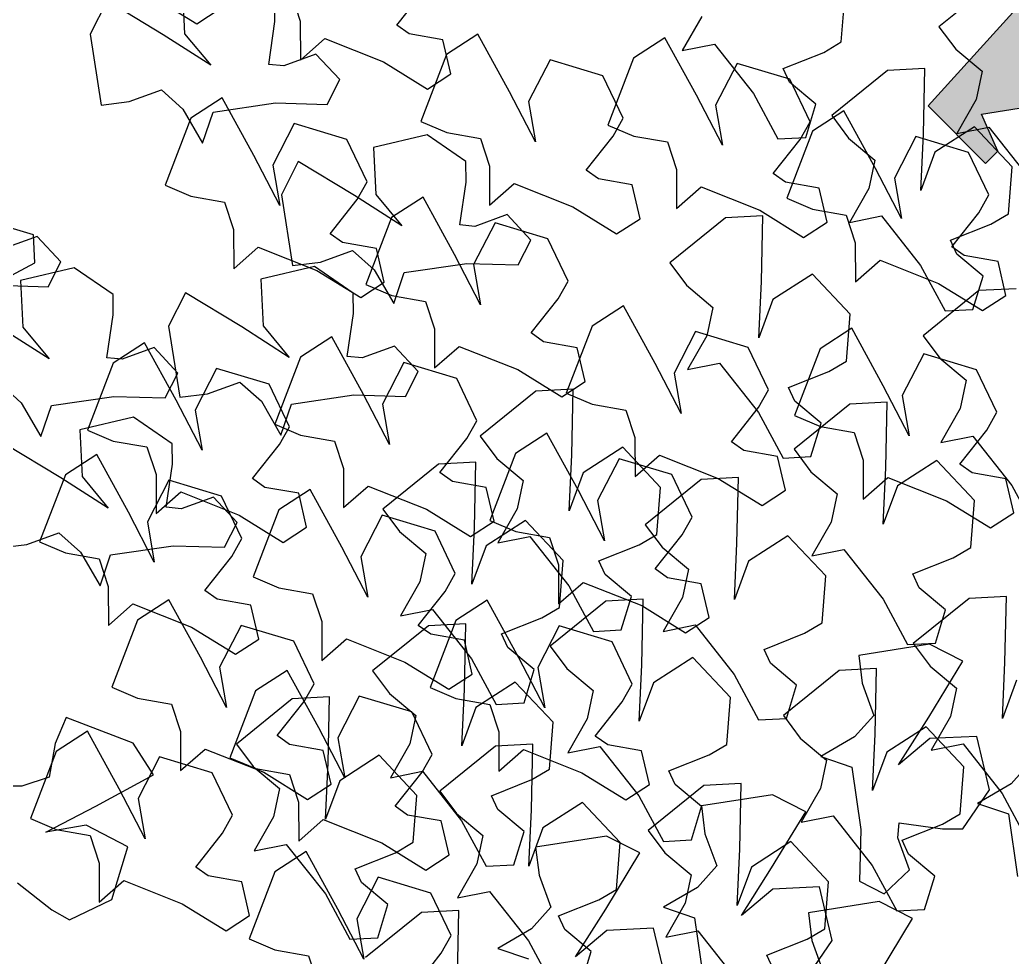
# Model space of a CAD drawing. Header units: millimetres. Extents: x 441061 to 442903, y 4515148 to 4515613.
# Drawn here: x 442221.385 to 442222.74, y 4515583.596 to 4515584.876 of the extents above; entities that cross this region are included whole.
import ezdxf

# ---------------------------------------------------------------- set-up
doc = ezdxf.new("R2010")
doc.units = ezdxf.units.MM
doc.layers.add('01_piscinas', color=254, linetype='Continuous')

msp = doc.modelspace()

# ---------------------------------------------------------------- hatches: boundary and pattern name
at = {"layer": '01_piscinas'}
h = msp.add_hatch(dxfattribs=at)
h.set_pattern_fill('DOTS', color=256, scale=0.0396, style=0)
h.set_pattern_definition([(0, (438810.241744, 4513410.972513), (0.014597253, 0.029194506), [0, -0.029194506])])
h.paths.add_polyline_path([(442223.6819, 4515585.7716), (442223.6729, 4515585.8147), (442223.7273, 4515585.8892), (442223.8431, 4515585.9412), (442223.9371, 4515586.1225), (442223.882, 4515586.2345), (442223.7676, 4515586.3503), (442223.6343, 4515586.2654), (442223.6109, 4515586.289), (442223.6196, 4515586.3705), (442223.7234, 4515586.3951), (442223.6385, 4515586.436), (442223.5723, 4515586.407), (442223.5374, 4515586.3466), (442223.5132, 4515586.4162), (442223.5333, 4515586.4465), (442223.5641, 4515586.4718), (442223.5529, 4515586.5283), (442223.4549, 4515586.5146), (442223.3995, 4515586.3507), (442223.3843, 4515586.242), (442223.3038, 4515586.2614), (442223.2421, 4515586.3408), (442223.1908, 4515586.4097), (442223.0917, 4515586.4367), (442223.0093, 4515586.4749), (442222.9531, 4515586.3569), (442222.8265, 4515586.3046), (442222.8114, 4515586.2014), (442222.8297, 4515586.1153), (442222.8712, 4515586.0056), (442222.7743, 4515586.019), (442222.7398, 4515585.9017), (442222.8552, 4515585.7454), (442222.9626, 4515585.6537), (442222.8846, 4515585.6027), (442222.7489, 4515585.6611), (442222.6527, 4515585.7585), (442222.546, 4515585.9286), (442222.492, 4515585.9326), (442222.3625, 4515585.8098), (442222.3653, 4515585.7449), (442222.4279, 4515585.6872), (442222.4356, 4515585.6116), (442222.35, 4515585.6363), (442222.3101, 4515585.5864), (442222.354, 4515585.4686), (442222.5418, 4515585.4929), (442222.671, 4515585.4073), (442222.5062, 4515585.3485), (442222.3941, 4515585.3209), (442222.3425, 4515585.2491), (442222.4061, 4515585.2184), (442222.3097, 4515585.1751), (442222.3906, 4515585.0989), (442222.4981, 4515585.0803), (442222.4778, 4515584.9824), (442222.4523, 4515584.9518), (442222.5192, 4515584.9348), (442222.7142, 4515585.0026), (442222.8044, 4515585.0241), (442222.759, 4515584.9065), (442222.6258, 4515584.7592), (442222.7038, 4515584.6803), (442222.7208, 4515584.697), (442222.6985, 4515584.7478), (442222.7611, 4515584.7577), (442222.7884, 4515584.6963), (442222.7948, 4515584.5882), (442222.8624, 4515584.5197), (442222.8887, 4515584.5665), (442222.8794, 4515584.6042), (442222.9997, 4515584.567), (442223.0402, 4515584.5654), (442223.0579, 4515584.666), (442223.1305, 4515584.7222), (442223.1063, 4515584.8595), (442223.0965, 4515585.0162), (442223.1683, 4515584.9208), (442223.2008, 4515584.7188), (442223.0825, 4515584.4719), (442223.1234, 4515584.4135), (442223.2293, 4515584.4192), (442223.2826, 4515584.4668), (442223.3199, 4515584.5193), (442223.3941, 4515584.4781), (442223.5206, 4515584.3951), (442223.6115, 4515584.3652), (442223.6706, 4515584.3561), (442223.6665, 4515584.456), (442223.568, 4515584.5615), (442223.5639, 4515584.5938), (442223.6623, 4515584.5507), (442223.7685, 4515584.4996), (442223.8318, 4515584.5257), (442223.826, 4515584.5824), (442223.7152, 4515584.655), (442223.7207, 4515584.7228), (442223.7149, 4515584.8471), (442223.5773, 4515584.9921), (442223.6703, 4515585.0163), (442223.9458, 4515584.7995), (442224.0492, 4515584.8133), (442224.1452, 4515584.8458), (442224.0768, 4515584.9602), (442224.1344, 4515584.9808), (442224.2254, 4515585.0186), (442224.2576, 4515585.2792), (442224.2339, 4515585.2975), (442224.0996, 4515585.3884), (442224.1395, 4515585.5059), (442224.2652, 4515585.5365), (442224.2979, 4515585.7404), (442224.1937, 4515585.9079), (442224.1761, 4515585.8749), (442224.1771, 4515585.7667), (442224.131, 4515585.8304), (442224.1666, 4515585.9071), (442224.1551, 4515585.9582), (442224.1079, 4515585.9947), (442224.0562, 4515585.9229), (442224.0237, 4515585.8544), (442223.8882, 4515585.8505), (442223.7804, 4515585.796)])
h.paths.add_polyline_path([(442223.2681, 4515585.7845), (442223.2428, 4515585.7635), (442223.1798, 4515585.8265), (442223.1294, 4515585.8643), (442223.0915, 4515585.8223), (442223.0411, 4515585.8601), (442223.0915, 4515585.9777), (442223.1294, 4515586.0407), (442223.163, 4515586.0827), (442223.2597, 4515586.0617), (442223.2765, 4515586.0197), (442223.2975, 4515585.9819), (442223.2218, 4515585.9063), (442223.2344, 4515585.8727)], flags=16)
h.paths.add_polyline_path([(442223.6589, 4515585.4947), (442223.7934, 4515585.6165), (442223.8943, 4515585.5997), (442223.8774, 4515585.5325), (442223.785, 4515585.4947), (442223.8102, 4515585.4149), (442223.7388, 4515585.3435), (442223.7346, 4515585.4149)], flags=16)
h.paths.add_polyline_path([(442223.0537, 4515585.4905), (442223.0285, 4515585.3897), (442223.0537, 4515585.3309), (442223.121, 4515585.3687), (442223.1126, 4515585.3015), (442223.1, 4515585.2637), (442222.9991, 4515585.1965), (442222.894, 4515585.2553), (442222.8562, 4515585.3015), (442222.9108, 4515585.3645), (442222.9781, 4515585.4065), (442222.9781, 4515585.4653)], flags=16)

# ---------------------------------------------------------------- linework, layer by layer
for p, q in [((442221.6067, 4515584.9212), (442221.6099, 4515584.8573)), ((442222.7165, 4515584.9286), (442222.6404, 4515584.867)), ((442221.5665, 4515584.9081), (442221.6264, 4515584.8711)), ((442221.7555, 4515584.9123), (442221.7679, 4515584.8747)), ((442221.8999, 4515584.8691), (442221.9367, 4515584.9157)), ((442222.5068, 4515584.8462), (442222.5119, 4515584.9103)), ((442221.5039, 4515584.9024), (442221.4807, 4515584.8568)), ((442221.5807, 4515584.8559), (442221.5039, 4515584.9024)), ((442221.7332, 4515584.8742), (442221.7329, 4515584.9021)), ((442222.759, 4515584.9065), (442222.6258, 4515584.7592)), ((442221.6264, 4515584.8711), (442221.6585, 4515584.8919)), ((442222.3162, 4515584.8809), (442222.2896, 4515584.8346)), ((442221.7247, 4515584.8155), (442221.7332, 4515584.8742)), ((442221.7679, 4515584.8747), (442221.768, 4515584.8214)), ((442221.9168, 4515584.8572), (442221.8999, 4515584.8691)), ((442222.6404, 4515584.867), (442222.6635, 4515584.8364)), ((442221.4807, 4515584.8568), (442221.496, 4515584.76)), ((442221.6455, 4515584.8144), (442221.5807, 4515584.8559)), ((442221.6099, 4515584.8573), (442221.6455, 4515584.8144)), ((442221.9628, 4515584.849), (442221.9168, 4515584.8572)), ((442222.0106, 4515584.8567), (442221.9677, 4515584.8289)), ((442222.0538, 4515584.7781), (442222.0106, 4515584.8567)), ((442221.768, 4515584.8214), (442221.8016, 4515584.8508)), ((442221.8016, 4515584.8508), (442221.8817, 4515584.819)), ((442221.9736, 4515584.8028), (442221.9628, 4515584.849)), ((442222.266, 4515584.852), (442222.2231, 4515584.8242)), ((442222.3092, 4515584.7734), (442222.266, 4515584.852)), ((442222.2896, 4515584.8346), (442222.3335, 4515584.8434)), ((442222.3335, 4515584.8434), (442222.3869, 4515584.7758)), ((442222.4829, 4515584.832), (442222.5068, 4515584.8462)), ((442221.7892, 4515584.8296), (442221.7453, 4515584.8136)), ((442221.8217, 4515584.7949), (442221.7892, 4515584.8296)), ((442221.9677, 4515584.8289), (442221.9326, 4515584.7374)), ((442222.4277, 4515584.81), (442222.4829, 4515584.832)), ((442222.6635, 4515584.8364), (442222.6993, 4515584.8063)), ((442221.7453, 4515584.8136), (442221.7247, 4515584.8155)), ((442221.8817, 4515584.819), (442221.9416, 4515584.7819)), ((442222.109, 4515584.8216), (442222.0798, 4515584.7647)), ((442222.1811, 4515584.7999), (442222.109, 4515584.8216)), ((442222.2231, 4515584.8242), (442222.188, 4515584.7327)), ((442222.3645, 4515584.8169), (442222.3352, 4515584.76)), ((442222.4365, 4515584.7953), (442222.3645, 4515584.8169)), ((442221.9416, 4515584.7819), (442221.9736, 4515584.8028)), ((442222.2088, 4515584.7419), (442222.1811, 4515584.7999)), ((442222.4363, 4515584.7913), (442222.4277, 4515584.81)), ((442222.5699, 4515584.8072), (442222.4938, 4515584.7456)), ((442222.621, 4515584.8099), (442222.5699, 4515584.8072)), ((442222.6191, 4515584.7202), (442222.621, 4515584.8099)), ((442222.6993, 4515584.8063), (442222.6912, 4515584.7675)), ((442221.8044, 4515584.7608), (442221.8217, 4515584.7949)), ((442222.4722, 4515584.7612), (442222.4363, 4515584.7913)), ((442222.4642, 4515584.7373), (442222.4365, 4515584.7953)), ((442221.5341, 4515584.7647), (442221.5781, 4515584.7807)), ((442221.5781, 4515584.7807), (442221.6075, 4515584.7543)), ((442222.0893, 4515584.7097), (442222.0538, 4515584.7781)), ((442222.3447, 4515584.7051), (442222.3092, 4515584.7734)), ((442222.3869, 4515584.7758), (442222.4203, 4515584.7137)), ((442221.496, 4515584.76), (442221.5341, 4515584.7647)), ((442221.6611, 4515584.7699), (442221.6182, 4515584.7421)), ((442221.6487, 4515584.7505), (442221.7339, 4515584.763)), ((442221.7043, 4515584.6913), (442221.6611, 4515584.7699)), ((442221.7339, 4515584.763), (442221.8044, 4515584.7608)), ((442222.0798, 4515584.7647), (442222.0893, 4515584.7097)), ((442222.3352, 4515584.76), (442222.3447, 4515584.7051)), ((442222.4584, 4515584.7157), (442222.4722, 4515584.7612)), ((442222.6258, 4515584.7592), (442222.7038, 4515584.6803)), ((442222.6912, 4515584.7675), (442222.6647, 4515584.7213)), ((442221.6075, 4515584.7543), (442221.6344, 4515584.7082)), ((442221.6344, 4515584.7082), (442221.6487, 4515584.7505)), ((442222.5104, 4515584.752), (442222.4675, 4515584.7242)), ((442222.4938, 4515584.7456), (442222.5168, 4515584.7149)), ((442222.5536, 4515584.6734), (442222.5104, 4515584.752)), ((442222.6985, 4515584.7478), (442222.7611, 4515584.7577)), ((442222.7208, 4515584.697), (442222.6985, 4515584.7478)), ((442221.6182, 4515584.7421), (442221.5831, 4515584.6506)), ((442221.7595, 4515584.7348), (442221.7303, 4515584.6779)), ((442221.8316, 4515584.7132), (442221.7595, 4515584.7348)), ((442221.9326, 4515584.7374), (442221.9679, 4515584.7224)), ((442222.188, 4515584.7327), (442222.2233, 4515584.7177)), ((442222.1951, 4515584.7177), (442222.2088, 4515584.7419)), ((442222.4506, 4515584.713), (442222.4642, 4515584.7373)), ((442221.9412, 4515584.7192), (442221.868, 4515584.7019)), ((442221.9942, 4515584.6828), (442221.9412, 4515584.7192)), ((442221.9679, 4515584.7224), (442222.014, 4515584.7143)), ((442222.1583, 4515584.6711), (442222.1951, 4515584.7177)), ((442222.2233, 4515584.7177), (442222.2694, 4515584.7096)), ((442222.4675, 4515584.7242), (442222.4324, 4515584.6327)), ((442222.6156, 4515584.6433), (442222.6191, 4515584.7202)), ((442222.6887, 4515584.7303), (442222.6349, 4515584.6956)), ((442222.6647, 4515584.7213), (442222.7085, 4515584.73)), ((442222.7403, 4515584.6755), (442222.6887, 4515584.7303)), ((442222.7085, 4515584.73), (442222.7619, 4515584.6624)), ((442221.8593, 4515584.6551), (442221.8316, 4515584.7132)), ((442222.014, 4515584.7143), (442222.0263, 4515584.6767)), ((442222.2694, 4515584.7096), (442222.2817, 4515584.672)), ((442222.4138, 4515584.6664), (442222.4506, 4515584.713)), ((442222.4203, 4515584.7137), (442222.4584, 4515584.7157)), ((442222.5168, 4515584.7149), (442222.5527, 4515584.6849)), ((442222.6088, 4515584.717), (442222.5796, 4515584.66)), ((442222.6809, 4515584.6953), (442222.6088, 4515584.717)), ((442221.7398, 4515584.6229), (442221.7043, 4515584.6913)), ((442221.868, 4515584.7019), (442221.8711, 4515584.638)), ((442222.6349, 4515584.6956), (442222.6156, 4515584.6433)), ((442222.7086, 4515584.6373), (442222.6809, 4515584.6953)), ((442222.7038, 4515584.6803), (442222.7208, 4515584.697)), ((442221.7303, 4515584.6779), (442221.7398, 4515584.6229)), ((442221.7651, 4515584.6831), (442221.742, 4515584.6375)), ((442221.8419, 4515584.6366), (442221.7651, 4515584.6831)), ((442221.9945, 4515584.6549), (442221.9942, 4515584.6828)), ((442222.0263, 4515584.6767), (442222.0265, 4515584.6233)), ((442222.5527, 4515584.6849), (442222.5446, 4515584.6461)), ((442222.1752, 4515584.6591), (442222.1583, 4515584.6711)), ((442222.2817, 4515584.672), (442222.2819, 4515584.6187)), ((442222.4306, 4515584.6545), (442222.4138, 4515584.6664)), ((442222.5891, 4515584.6051), (442222.5536, 4515584.6734)), ((442222.7352, 4515584.6114), (442222.7403, 4515584.6755)), ((442221.5831, 4515584.6506), (442221.6184, 4515584.6356)), ((442221.8456, 4515584.6309), (442221.8593, 4515584.6551)), ((442221.9859, 4515584.5962), (442221.9945, 4515584.6549)), ((442222.0265, 4515584.6233), (442222.06, 4515584.6528)), ((442222.06, 4515584.6528), (442222.1401, 4515584.621)), ((442222.2213, 4515584.651), (442222.1752, 4515584.6591)), ((442222.2321, 4515584.6047), (442222.2213, 4515584.651)), ((442222.4767, 4515584.6463), (442222.4306, 4515584.6545)), ((442222.5796, 4515584.66), (442222.5891, 4515584.6051)), ((442221.742, 4515584.6375), (442221.7573, 4515584.5407)), ((442221.9068, 4515584.5951), (442221.8419, 4515584.6366)), ((442221.8711, 4515584.638), (442221.9068, 4515584.5951)), ((442222.2819, 4515584.6187), (442222.3155, 4515584.6481)), ((442222.3155, 4515584.6481), (442222.3955, 4515584.6163)), ((442222.4875, 4515584.6001), (442222.4767, 4515584.6463)), ((442222.5446, 4515584.6461), (442222.5181, 4515584.5998)), ((442222.6949, 4515584.613), (442222.7086, 4515584.6373)), ((442221.6184, 4515584.6356), (442221.6645, 4515584.6275)), ((442221.6645, 4515584.6275), (442221.6768, 4515584.5899)), ((442221.8088, 4515584.5843), (442221.8456, 4515584.6309)), ((442221.9355, 4515584.6343), (442221.8926, 4515584.6065)), ((442221.9787, 4515584.5557), (442221.9355, 4515584.6343)), ((442222.4324, 4515584.6327), (442222.4677, 4515584.6177)), ((442222.0505, 4515584.6103), (442222.0065, 4515584.5943)), ((442222.083, 4515584.5756), (442222.0505, 4515584.6103)), ((442222.1401, 4515584.621), (442222.2, 4515584.5839)), ((442222.3997, 4515584.6088), (442222.3486, 4515584.6061)), ((442222.3955, 4515584.6163), (442222.4555, 4515584.5792)), ((442222.3978, 4515584.5191), (442222.3997, 4515584.6088)), ((442222.4677, 4515584.6177), (442222.5138, 4515584.6096)), ((442222.5138, 4515584.6096), (442222.5261, 4515584.572)), ((442222.5181, 4515584.5998), (442222.5619, 4515584.6086)), ((442222.5619, 4515584.6086), (442222.6153, 4515584.541)), ((442222.6581, 4515584.5664), (442222.6949, 4515584.613)), ((442222.7113, 4515584.5972), (442222.7352, 4515584.6114)), ((442221.4034, 4515584.5828), (442221.3579, 4515584.5966)), ((442221.8926, 4515584.6065), (442221.8575, 4515584.515)), ((442222.0065, 4515584.5943), (442221.9859, 4515584.5962)), ((442222.034, 4515584.5992), (442222.0047, 4515584.5423)), ((442222.106, 4515584.5775), (442222.034, 4515584.5992)), ((442222.2, 4515584.5839), (442222.2321, 4515584.6047)), ((442222.3486, 4515584.6061), (442222.2725, 4515584.5445)), ((442222.4555, 4515584.5792), (442222.4875, 4515584.6001)), ((442222.6561, 4515584.5753), (442222.7113, 4515584.5972)), ((442221.4054, 4515584.5447), (442221.4034, 4515584.5828)), ((442221.6768, 4515584.5899), (442221.677, 4515584.5365)), ((442221.8257, 4515584.5723), (442221.8088, 4515584.5843)), ((442221.4082, 4515584.5806), (442221.3642, 4515584.5646)), ((442221.4406, 4515584.5459), (442221.4082, 4515584.5806)), ((442221.8718, 4515584.5642), (442221.8257, 4515584.5723)), ((442222.0656, 4515584.5416), (442222.083, 4515584.5756)), ((442222.1337, 4515584.5195), (442222.106, 4515584.5775)), ((442222.5261, 4515584.572), (442222.5263, 4515584.5187)), ((442222.6647, 4515584.5565), (442222.6561, 4515584.5753)), ((442221.677, 4515584.5365), (442221.7105, 4515584.566)), ((442221.7105, 4515584.566), (442221.7906, 4515584.5342)), ((442221.7953, 4515584.5454), (442221.8393, 4515584.5614)), ((442221.8393, 4515584.5614), (442221.8688, 4515584.535)), ((442221.8826, 4515584.5179), (442221.8718, 4515584.5642)), ((442222.0142, 4515584.4873), (442221.9787, 4515584.5557)), ((442222.675, 4515584.5545), (442222.6581, 4515584.5664)), ((442222.7006, 4515584.5264), (442222.6647, 4515584.5565)), ((442222.7211, 4515584.5463), (442222.675, 4515584.5545)), ((442221.3433, 4515584.5113), (442221.4054, 4515584.5447)), ((442221.4233, 4515584.5119), (442221.4406, 4515584.5459)), ((442221.7573, 4515584.5407), (442221.7953, 4515584.5454)), ((442221.9099, 4515584.5312), (442221.9952, 4515584.5437)), ((442221.9952, 4515584.5437), (442222.0656, 4515584.5416)), ((442222.0047, 4515584.5423), (442222.0142, 4515584.4873)), ((442222.2725, 4515584.5445), (442222.2956, 4515584.5138)), ((442222.5263, 4515584.5187), (442222.5599, 4515584.5482)), ((442222.5599, 4515584.5482), (442222.6399, 4515584.5163)), ((442222.6153, 4515584.541), (442222.6487, 4515584.4789)), ((442222.7319, 4515584.5001), (442222.7211, 4515584.5463)), ((442221.4591, 4515584.5376), (442221.3858, 4515584.5203)), ((442221.5121, 4515584.5012), (442221.4591, 4515584.5376)), ((442221.7871, 4515584.5395), (442221.7139, 4515584.5222)), ((442221.8401, 4515584.5031), (442221.7871, 4515584.5395)), ((442221.7906, 4515584.5342), (442221.8505, 4515584.4971)), ((442221.8688, 4515584.535), (442221.8956, 4515584.4889)), ((442221.8956, 4515584.4889), (442221.9099, 4515584.5312)), ((442222.4674, 4515584.5292), (442222.4136, 4515584.4945)), ((442222.519, 4515584.4744), (442222.4674, 4515584.5292)), ((442221.3529, 4515584.514), (442221.4233, 4515584.5119)), ((442221.3858, 4515584.5203), (442221.389, 4515584.4564)), ((442221.7139, 4515584.5222), (442221.717, 4515584.4583)), ((442221.8505, 4515584.4971), (442221.8826, 4515584.5179)), ((442221.8575, 4515584.515), (442221.8928, 4515584.5)), ((442222.1201, 4515584.4953), (442222.1337, 4515584.5195)), ((442222.2956, 4515584.5138), (442222.3314, 4515584.4837)), ((442222.3943, 4515584.4421), (442222.3978, 4515584.5191)), ((442222.6399, 4515584.5163), (442222.6999, 4515584.4793)), ((442222.6868, 4515584.4809), (442222.7006, 4515584.5264)), ((442221.5123, 4515584.4734), (442221.5121, 4515584.5012)), ((442221.6111, 4515584.5034), (442221.5879, 4515584.4578)), ((442221.6878, 4515584.4569), (442221.6111, 4515584.5034)), ((442221.8404, 4515584.4752), (442221.8401, 4515584.5031)), ((442222.6947, 4515584.5065), (442222.6186, 4515584.4449)), ((442222.7458, 4515584.5092), (442222.6947, 4515584.5065)), ((442221.8928, 4515584.5), (442221.9389, 4515584.4919)), ((442221.9389, 4515584.4919), (442221.9512, 4515584.4543)), ((442222.0833, 4515584.4487), (442222.1201, 4515584.4953)), ((442222.4136, 4515584.4945), (442222.3943, 4515584.4421)), ((442222.6999, 4515584.4793), (442222.7319, 4515584.5001)), ((442221.5038, 4515584.4146), (442221.5123, 4515584.4734)), ((442221.8319, 4515584.4165), (442221.8404, 4515584.4752)), ((442222.2093, 4515584.4858), (442222.1664, 4515584.458)), ((442222.2525, 4515584.4072), (442222.2093, 4515584.4858)), ((442222.3314, 4515584.4837), (442222.3233, 4515584.445)), ((442222.514, 4515584.4103), (442222.519, 4515584.4744)), ((442222.6487, 4515584.4789), (442222.6868, 4515584.4809)), ((442221.4247, 4515584.4135), (442221.3598, 4515584.455)), ((442221.389, 4515584.4564), (442221.4247, 4515584.4135)), ((442221.5879, 4515584.4578), (442221.6032, 4515584.3611)), ((442221.7527, 4515584.4154), (442221.6878, 4515584.4569)), ((442221.717, 4515584.4583), (442221.7527, 4515584.4154)), ((442221.9512, 4515584.4543), (442221.9514, 4515584.4009)), ((442222.1001, 4515584.4367), (442222.0833, 4515584.4487)), ((442222.1664, 4515584.458), (442222.1313, 4515584.3665)), ((442222.3078, 4515584.4507), (442222.2785, 4515584.3938)), ((442222.3798, 4515584.429), (442222.3078, 4515584.4507)), ((442222.5211, 4515584.4551), (442222.4782, 4515584.4272)), ((442222.5643, 4515584.3764), (442222.5211, 4515584.4551)), ((442221.555, 4515584.4354), (442221.5122, 4515584.4076)), ((442221.5983, 4515584.3567), (442221.555, 4515584.4354)), ((442221.811, 4515584.4435), (442221.7681, 4515584.4157)), ((442221.8542, 4515584.3648), (442221.811, 4515584.4435)), ((442222.1462, 4515584.4286), (442222.1001, 4515584.4367)), ((442222.3233, 4515584.445), (442222.2968, 4515584.3987)), ((442222.6186, 4515584.4449), (442222.6416, 4515584.4142)), ((442221.5684, 4515584.4287), (442221.5244, 4515584.4127)), ((442221.6008, 4515584.394), (442221.5684, 4515584.4287)), ((442221.8964, 4515584.4306), (442221.8524, 4515584.4146)), ((442221.9289, 4515584.3959), (442221.8964, 4515584.4306)), ((442221.9514, 4515584.4009), (442221.985, 4515584.4304)), ((442221.985, 4515584.4304), (442222.065, 4515584.3986)), ((442222.157, 4515584.3823), (442222.1462, 4515584.4286)), ((442222.4075, 4515584.371), (442222.3798, 4515584.429)), ((442222.4782, 4515584.4272), (442222.4431, 4515584.3358)), ((442222.6196, 4515584.42), (442222.5903, 4515584.3631)), ((442222.6916, 4515584.3983), (442222.6196, 4515584.42)), ((442221.5122, 4515584.4076), (442221.477, 4515584.3161)), ((442221.5244, 4515584.4127), (442221.5038, 4515584.4146)), ((442221.7681, 4515584.4157), (442221.733, 4515584.3242)), ((442221.8524, 4515584.4146), (442221.8319, 4515584.4165)), ((442221.9094, 4515584.4084), (442221.8802, 4515584.3515)), ((442221.9815, 4515584.3867), (442221.9094, 4515584.4084)), ((442222.288, 4515584.3388), (442222.2525, 4515584.4072)), ((442222.2968, 4515584.3987), (442222.3406, 4515584.4075)), ((442222.3406, 4515584.4075), (442222.394, 4515584.3399)), ((442222.49, 4515584.3961), (442222.514, 4515584.4103)), ((442222.6416, 4515584.4142), (442222.6775, 4515584.3841)), ((442221.5835, 4515584.36), (442221.6008, 4515584.394)), ((442221.6535, 4515584.4003), (442221.6243, 4515584.3434)), ((442221.7255, 4515584.3786), (442221.6535, 4515584.4003)), ((442221.9116, 4515584.3619), (442221.9289, 4515584.3959)), ((442222.065, 4515584.3986), (442222.125, 4515584.3615)), ((442222.2785, 4515584.3938), (442222.288, 4515584.3388)), ((442222.4348, 4515584.3741), (442222.49, 4515584.3961)), ((442222.7193, 4515584.3403), (442222.6916, 4515584.3983)), ((442221.3572, 4515584.3798), (442221.3867, 4515584.3534)), ((442221.6413, 4515584.3657), (442221.6852, 4515584.3817)), ((442221.6852, 4515584.3817), (442221.7147, 4515584.3553)), ((442221.7532, 4515584.3206), (442221.7255, 4515584.3786)), ((442222.0092, 4515584.3287), (442221.9815, 4515584.3867)), ((442222.125, 4515584.3615), (442222.157, 4515584.3823)), ((442222.6775, 4515584.3841), (442222.6694, 4515584.3454)), ((442221.6032, 4515584.3611), (442221.6413, 4515584.3657)), ((442221.8897, 4515584.2965), (442221.8542, 4515584.3648)), ((442222.0896, 4515584.3694), (442222.0134, 4515584.3078)), ((442222.1406, 4515584.3721), (442222.0896, 4515584.3694)), ((442222.1313, 4515584.3665), (442222.1666, 4515584.3515)), ((442222.1387, 4515584.2824), (442222.1406, 4515584.3721)), ((442222.3938, 4515584.3468), (442222.4075, 4515584.371)), ((442222.4435, 4515584.3554), (442222.4348, 4515584.3741)), ((442222.5998, 4515584.3081), (442222.5643, 4515584.3764)), ((442221.3867, 4515584.3534), (442221.4135, 4515584.3073)), ((442221.4278, 4515584.3496), (442221.5131, 4515584.3621)), ((442221.5131, 4515584.3621), (442221.5835, 4515584.36)), ((442221.6337, 4515584.2884), (442221.5983, 4515584.3567)), ((442221.7147, 4515584.3553), (442221.7415, 4515584.3092)), ((442221.7415, 4515584.3092), (442221.7559, 4515584.3515)), ((442221.7559, 4515584.3515), (442221.8411, 4515584.364)), ((442221.8411, 4515584.364), (442221.9116, 4515584.3619)), ((442221.8802, 4515584.3515), (442221.8897, 4515584.2965)), ((442222.1666, 4515584.3515), (442222.2127, 4515584.3434)), ((442222.5185, 4515584.3515), (442222.4424, 4515584.2898)), ((442222.4793, 4515584.3253), (442222.4435, 4515584.3554)), ((442222.5696, 4515584.3541), (442222.5185, 4515584.3515)), ((442222.5677, 4515584.2644), (442222.5696, 4515584.3541)), ((442222.5903, 4515584.3631), (442222.5998, 4515584.3081)), ((442221.4135, 4515584.3073), (442221.4278, 4515584.3496)), ((442221.6243, 4515584.3434), (442221.6337, 4515584.2884)), ((442222.2127, 4515584.3434), (442222.225, 4515584.3058)), ((442222.3571, 4515584.3002), (442222.3938, 4515584.3468)), ((442222.394, 4515584.3399), (442222.4274, 4515584.2778)), ((442222.6694, 4515584.3454), (442222.6428, 4515584.2991)), ((442222.7056, 4515584.3161), (442222.7193, 4515584.3403)), ((442221.5401, 4515584.3335), (442221.4668, 4515584.3163)), ((442221.593, 4515584.2971), (442221.5401, 4515584.3335)), ((442221.733, 4515584.3242), (442221.7683, 4515584.3092)), ((442221.9955, 4515584.3045), (442222.0092, 4515584.3287)), ((442222.4431, 4515584.3358), (442222.4784, 4515584.3208)), ((442222.4655, 4515584.2798), (442222.4793, 4515584.3253)), ((442221.4668, 4515584.3163), (442221.4699, 4515584.2524)), ((442221.477, 4515584.3161), (442221.5123, 4515584.3011)), ((442221.7396, 4515584.2964), (442221.7532, 4515584.3206)), ((442222.1048, 4515584.3119), (442222.062, 4515584.2841)), ((442222.1481, 4515584.2333), (442222.1048, 4515584.3119)), ((442222.4784, 4515584.3208), (442222.5245, 4515584.3126)), ((442222.5245, 4515584.3126), (442222.5368, 4515584.275)), ((442222.6688, 4515584.2694), (442222.7056, 4515584.3161)), ((442221.4408, 4515584.2509), (442221.364, 4515584.2974)), ((442221.5123, 4515584.3011), (442221.5584, 4515584.293)), ((442221.5933, 4515584.2693), (442221.593, 4515584.2971)), ((442221.7683, 4515584.3092), (442221.8144, 4515584.3011)), ((442221.8144, 4515584.3011), (442221.8267, 4515584.2635)), ((442221.9587, 4515584.2579), (442221.9955, 4515584.3045)), ((442222.0134, 4515584.3078), (442222.0365, 4515584.2771)), ((442222.225, 4515584.3058), (442222.2252, 4515584.2524)), ((442222.3739, 4515584.2882), (442222.3571, 4515584.3002)), ((442222.6428, 4515584.2991), (442222.6866, 4515584.3079)), ((442222.6866, 4515584.3079), (442222.7401, 4515584.2403)), ((442221.5584, 4515584.293), (442221.5708, 4515584.2554)), ((442221.7028, 4515584.2498), (442221.7396, 4515584.2964)), ((442222.062, 4515584.2841), (442222.0268, 4515584.1926)), ((442222.2083, 4515584.2925), (442222.1545, 4515584.2578)), ((442222.2599, 4515584.2377), (442222.2083, 4515584.2925)), ((442222.42, 4515584.2801), (442222.3739, 4515584.2882)), ((442222.4424, 4515584.2898), (442222.4654, 4515584.2592)), ((442221.4898, 4515584.2825), (442221.4469, 4515584.2547)), ((442221.533, 4515584.2039), (442221.4898, 4515584.2825)), ((442222.0076, 4515584.2723), (442221.9566, 4515584.2696)), ((442222.0057, 4515584.1826), (442222.0076, 4515584.2723)), ((442222.0365, 4515584.2771), (442222.0723, 4515584.247)), ((442222.1353, 4515584.2055), (442222.1387, 4515584.2824)), ((442222.2033, 4515584.2768), (442222.1741, 4515584.2199)), ((442222.2753, 4515584.2552), (442222.2033, 4515584.2768)), ((442222.2252, 4515584.2524), (442222.2588, 4515584.2819)), ((442222.2588, 4515584.2819), (442222.3388, 4515584.2501)), ((442222.4308, 4515584.2338), (442222.42, 4515584.2801)), ((442222.4274, 4515584.2778), (442222.4655, 4515584.2798)), ((442222.5368, 4515584.275), (442222.537, 4515584.2217)), ((442222.6373, 4515584.2745), (442222.5835, 4515584.2398)), ((442222.6888, 4515584.2197), (442222.6373, 4515584.2745)), ((442221.5848, 4515584.2105), (442221.5933, 4515584.2693)), ((442221.8267, 4515584.2635), (442221.8269, 4515584.2101)), ((442221.9566, 4515584.2696), (442221.8804, 4515584.208)), ((442221.9756, 4515584.2459), (442221.9587, 4515584.2579)), ((442222.1545, 4515584.2578), (442222.1353, 4515584.2055)), ((442222.4654, 4515584.2592), (442222.5013, 4515584.2291)), ((442222.5642, 4515584.1875), (442222.5677, 4515584.2644)), ((442222.6857, 4515584.2575), (442222.6688, 4515584.2694)), ((442222.7318, 4515584.2494), (442222.6857, 4515584.2575)), ((442221.4469, 4515584.2547), (442221.4118, 4515584.1632)), ((442221.5056, 4515584.2095), (442221.4408, 4515584.2509)), ((442221.4699, 4515584.2524), (442221.5056, 4515584.2095)), ((442221.5882, 4515584.2474), (442221.559, 4515584.1905)), ((442221.5708, 4515584.2554), (442221.5709, 4515584.202)), ((442221.6603, 4515584.2257), (442221.5882, 4515584.2474)), ((442221.7196, 4515584.2378), (442221.7028, 4515584.2498)), ((442222.0217, 4515584.2378), (442221.9756, 4515584.2459)), ((442222.0723, 4515584.247), (442222.0642, 4515584.2083)), ((442222.3153, 4515584.2485), (442222.2391, 4515584.1868)), ((442222.303, 4515584.1971), (442222.2753, 4515584.2552)), ((442222.3663, 4515584.2511), (442222.3153, 4515584.2485)), ((442222.3388, 4515584.2501), (442222.3988, 4515584.213)), ((442222.3644, 4515584.1614), (442222.3663, 4515584.2511)), ((442222.537, 4515584.2217), (442222.5706, 4515584.2512)), ((442222.5706, 4515584.2512), (442222.6506, 4515584.2193)), ((442222.7426, 4515584.2031), (442222.7318, 4515584.2494)), ((442221.5709, 4515584.202), (442221.6045, 4515584.2315)), ((442221.6045, 4515584.2315), (442221.6845, 4515584.1997)), ((442221.7657, 4515584.2297), (442221.7196, 4515584.2378)), ((442221.7813, 4515584.2347), (442221.7385, 4515584.2069)), ((442221.7765, 4515584.1834), (442221.7657, 4515584.2297)), ((442221.8246, 4515584.1561), (442221.7813, 4515584.2347)), ((442221.8269, 4515584.2101), (442221.8604, 4515584.2396)), ((442221.8604, 4515584.2396), (442221.9405, 4515584.2078)), ((442222.0325, 4515584.1915), (442222.0217, 4515584.2378)), ((442222.1835, 4515584.1649), (442222.1481, 4515584.2333)), ((442222.2549, 4515584.1736), (442222.2599, 4515584.2377)), ((442222.3988, 4515584.213), (442222.4308, 4515584.2338)), ((442222.5013, 4515584.2291), (442222.4932, 4515584.1903)), ((442222.5835, 4515584.2398), (442222.5642, 4515584.1875)), ((442222.7401, 4515584.2403), (442222.7735, 4515584.1782)), ((442221.6493, 4515584.2246), (442221.6053, 4515584.2086)), ((442221.6818, 4515584.1899), (442221.6493, 4515584.2246)), ((442221.688, 4515584.1677), (442221.6603, 4515584.2257)), ((442222.1741, 4515584.2199), (442222.1835, 4515584.1649)), ((442222.6506, 4515584.2193), (442222.7106, 4515584.1823)), ((442222.6838, 4515584.1556), (442222.6888, 4515584.2197)), ((442221.5684, 4515584.1355), (442221.533, 4515584.2039)), ((442221.6053, 4515584.2086), (442221.5848, 4515584.2105)), ((442221.7385, 4515584.2069), (442221.7033, 4515584.1154)), ((442221.8804, 4515584.208), (442221.9035, 4515584.1774)), ((442221.9405, 4515584.2078), (442222.0005, 4515584.1707)), ((442222.0642, 4515584.2083), (442222.0377, 4515584.162)), ((442222.7106, 4515584.1823), (442222.7426, 4515584.2031)), ((442221.559, 4515584.1905), (442221.5684, 4515584.1355)), ((442221.6645, 4515584.1559), (442221.6818, 4515584.1899)), ((442221.6845, 4515584.1997), (442221.7445, 4515584.1626)), ((442221.8798, 4515584.1996), (442221.8506, 4515584.1427)), ((442221.9519, 4515584.1779), (442221.8798, 4515584.1996)), ((442222.0005, 4515584.1707), (442222.0325, 4515584.1915)), ((442222.0753, 4515584.1927), (442222.0216, 4515584.158)), ((442222.0268, 4515584.1926), (442222.0621, 4515584.1776)), ((442222.1269, 4515584.1379), (442222.0753, 4515584.1927)), ((442222.2894, 4515584.1729), (442222.303, 4515584.1971)), ((442222.4932, 4515584.1903), (442222.4666, 4515584.1441)), ((442221.3942, 4515584.1598), (442221.4382, 4515584.1758)), ((442221.4382, 4515584.1758), (442221.4676, 4515584.1494)), ((442221.7445, 4515584.1626), (442221.7765, 4515584.1834)), ((442221.9035, 4515584.1774), (442221.9393, 4515584.1473)), ((442221.9796, 4515584.1199), (442221.9519, 4515584.1779)), ((442222.0023, 4515584.1057), (442222.0057, 4515584.1826)), ((442222.0621, 4515584.1776), (442222.1082, 4515584.1695)), ((442222.2391, 4515584.1868), (442222.2622, 4515584.1562)), ((442221.4118, 4515584.1632), (442221.4471, 4515584.1482)), ((442221.6743, 4515584.1435), (442221.688, 4515584.1677)), ((442222.0377, 4515584.162), (442222.0815, 4515584.1708)), ((442222.0815, 4515584.1708), (442222.1349, 4515584.1032)), ((442222.1082, 4515584.1695), (442222.1206, 4515584.1319)), ((442222.2309, 4515584.1594), (442222.2549, 4515584.1736)), ((442222.2526, 4515584.1263), (442222.2894, 4515584.1729)), ((442222.361, 4515584.0845), (442222.3644, 4515584.1614)), ((442222.434, 4515584.1715), (442222.3803, 4515584.1369)), ((442222.4856, 4515584.1167), (442222.434, 4515584.1715)), ((442221.3561, 4515584.1551), (442221.3942, 4515584.1598)), ((442221.4471, 4515584.1482), (442221.4932, 4515584.1401)), ((442221.4676, 4515584.1494), (442221.4945, 4515584.1033)), ((442221.5088, 4515584.1456), (442221.594, 4515584.158)), ((442221.594, 4515584.158), (442221.6645, 4515584.1559)), ((442221.86, 4515584.0877), (442221.8246, 4515584.1561)), ((442222.0216, 4515584.158), (442222.0023, 4515584.1057)), ((442222.1757, 4515584.1374), (442222.2309, 4515584.1594)), ((442222.2622, 4515584.1562), (442222.298, 4515584.1261)), ((442222.4666, 4515584.1441), (442222.5104, 4515584.1528)), ((442222.5104, 4515584.1528), (442222.5639, 4515584.0852)), ((442222.6599, 4515584.1415), (442222.6838, 4515584.1556)), ((442221.4932, 4515584.1401), (442221.5055, 4515584.1025)), ((442221.4945, 4515584.1033), (442221.5088, 4515584.1456)), ((442221.6375, 4515584.0969), (442221.6743, 4515584.1435)), ((442221.8506, 4515584.1427), (442221.86, 4515584.0877)), ((442221.9393, 4515584.1473), (442221.9312, 4515584.1085)), ((442222.1219, 4515584.0738), (442222.1269, 4515584.1379)), ((442222.1844, 4515584.1187), (442222.1757, 4515584.1374)), ((442222.3803, 4515584.1369), (442222.361, 4515584.0845)), ((442222.6047, 4515584.1195), (442222.6599, 4515584.1415)), ((442222.1206, 4515584.1319), (442222.1207, 4515584.0785)), ((442222.2694, 4515584.1143), (442222.2526, 4515584.1263)), ((442222.298, 4515584.1261), (442222.2899, 4515584.0874)), ((442221.7033, 4515584.1154), (442221.7386, 4515584.1004)), ((442221.9312, 4515584.1085), (442221.9047, 4515584.0623)), ((442221.9659, 4515584.0957), (442221.9796, 4515584.1199)), ((442222.1207, 4515584.0785), (442222.1543, 4515584.108)), ((442222.1543, 4515584.108), (442222.2344, 4515584.0762)), ((442222.2202, 4515584.0886), (442222.1844, 4515584.1187)), ((442222.3155, 4515584.1062), (442222.2694, 4515584.1143)), ((442222.4806, 4515584.0526), (442222.4856, 4515584.1167)), ((442222.6133, 4515584.1007), (442222.6047, 4515584.1195)), ((442221.5055, 4515584.1025), (442221.5057, 4515584.0491)), ((442221.6544, 4515584.0849), (442221.6375, 4515584.0969)), ((442221.7386, 4515584.1004), (442221.7847, 4515584.0923)), ((442221.9291, 4515584.0491), (442221.9659, 4515584.0957)), ((442222.1349, 4515584.1032), (442222.1683, 4515584.0411)), ((442222.3263, 4515584.0599), (442222.3155, 4515584.1062)), ((442222.6492, 4515584.0706), (442222.6133, 4515584.1007)), ((442221.5884, 4515584.0842), (442221.5456, 4515584.0564)), ((442221.6316, 4515584.0056), (442221.5884, 4515584.0842)), ((442221.7005, 4515584.0768), (442221.6544, 4515584.0849)), ((442221.7847, 4515584.0923), (442221.7971, 4515584.0547)), ((442222.0232, 4515584.0837), (442221.9803, 4515584.0558)), ((442222.0664, 4515584.005), (442222.0232, 4515584.0837)), ((442222.1852, 4515584.0825), (442222.1091, 4515584.0208)), ((442222.2363, 4515584.0852), (442222.1852, 4515584.0825)), ((442222.2064, 4515584.0431), (442222.2202, 4515584.0886)), ((442222.2344, 4515583.9954), (442222.2363, 4515584.0852)), ((442222.2899, 4515584.0874), (442222.2634, 4515584.0411)), ((442222.5639, 4515584.0852), (442222.5973, 4515584.0231)), ((442222.6814, 4515584.0859), (442222.6052, 4515584.0243)), ((442222.7324, 4515584.0886), (442222.6814, 4515584.0859)), ((442222.7305, 4515583.9989), (442222.7324, 4515584.0886)), ((442221.5057, 4515584.0491), (442221.5392, 4515584.0786)), ((442221.5392, 4515584.0786), (442221.6193, 4515584.0468)), ((442221.7113, 4515584.0305), (442221.7005, 4515584.0768)), ((442221.9047, 4515584.0623), (442221.9485, 4515584.071)), ((442221.9485, 4515584.071), (442222.0019, 4515584.0034)), ((442222.0979, 4515584.0597), (442222.1219, 4515584.0738)), ((442222.2344, 4515584.0762), (442222.2943, 4515584.0391)), ((442222.6354, 4515584.0251), (442222.6492, 4515584.0706)), ((442221.5456, 4515584.0564), (442221.5104, 4515583.9649)), ((442221.7971, 4515584.0547), (442221.7972, 4515584.0013)), ((442221.9803, 4515584.0558), (442221.9452, 4515583.9644)), ((442222.0428, 4515584.0377), (442222.0979, 4515584.0597)), ((442222.2943, 4515584.0391), (442222.3263, 4515584.0599)), ((442221.6193, 4515584.0468), (442221.6792, 4515584.0097)), ((442221.6869, 4515584.0491), (442221.6576, 4515583.9922)), ((442221.7589, 4515584.0275), (442221.6869, 4515584.0491)), ((442221.9429, 4515584.0486), (442221.8667, 4515583.987)), ((442221.946, 4515584.0371), (442221.9291, 4515584.0491)), ((442221.9939, 4515584.0513), (442221.9429, 4515584.0486)), ((442221.992, 4515583.9616), (442221.9939, 4515584.0513)), ((442222.1216, 4515584.0486), (442222.0924, 4515583.9917)), ((442222.1937, 4515584.0269), (442222.1216, 4515584.0486)), ((442222.1683, 4515584.0411), (442222.2064, 4515584.0431)), ((442222.2634, 4515584.0411), (442222.3072, 4515584.0498)), ((442222.3072, 4515584.0498), (442222.3606, 4515583.9822)), ((442222.4566, 4515584.0385), (442222.4806, 4515584.0526)), ((442221.6792, 4515584.0097), (442221.7113, 4515584.0305)), ((442221.7866, 4515583.9694), (442221.7589, 4515584.0275)), ((442221.7972, 4515584.0013), (442221.8308, 4515584.0308)), ((442221.8308, 4515584.0308), (442221.9109, 4515583.999)), ((442221.9921, 4515584.029), (442221.946, 4515584.0371)), ((442222.0028, 4515583.9827), (442221.9921, 4515584.029)), ((442222.0514, 4515584.0189), (442222.0428, 4515584.0377)), ((442222.2214, 4515583.9689), (442222.1937, 4515584.0269)), ((442222.4014, 4515584.0165), (442222.4566, 4515584.0385)), ((442222.0872, 4515583.9888), (442222.0514, 4515584.0189)), ((442222.1091, 4515584.0208), (442222.1321, 4515583.9902)), ((442222.4101, 4515583.9977), (442222.4014, 4515584.0165)), ((442222.6275, 4515584.0236), (442222.5308, 4515584.0083)), ((442222.5973, 4515584.0231), (442222.6354, 4515584.0251)), ((442222.6052, 4515584.0243), (442222.6283, 4515583.9937)), ((442222.6731, 4515584.0004), (442222.6275, 4515584.0236)), ((442221.6671, 4515583.9372), (442221.6316, 4515584.0056)), ((442221.9109, 4515583.999), (442221.9708, 4515583.9619)), ((442222.0019, 4515584.0034), (442222.0353, 4515583.9413)), ((442222.1019, 4515583.9367), (442222.0664, 4515584.005)), ((442222.304, 4515584.0055), (442222.2502, 4515583.9709)), ((442222.3555, 4515583.9507), (442222.304, 4515584.0055)), ((442222.5308, 4515584.0083), (442222.5354, 4515583.9703)), ((442222.6266, 4515583.9237), (442222.6731, 4515584.0004)), ((442222.7271, 4515583.922), (442222.7305, 4515583.9989)), ((442221.6576, 4515583.9922), (442221.6671, 4515583.9372)), ((442221.7498, 4515583.9878), (442221.7069, 4515583.96)), ((442221.793, 4515583.9091), (442221.7498, 4515583.9878)), ((442221.8667, 4515583.987), (442221.8898, 4515583.9563)), ((442222.0735, 4515583.9433), (442222.0872, 4515583.9888)), ((442222.0924, 4515583.9917), (442222.1019, 4515583.9367)), ((442222.1321, 4515583.9902), (442222.168, 4515583.9601)), ((442222.2309, 4515583.9185), (442222.2344, 4515583.9954)), ((442222.4459, 4515583.9676), (442222.4101, 4515583.9977)), ((442222.504, 4515583.9876), (442222.4278, 4515583.9259)), ((442222.555, 4515583.9903), (442222.504, 4515583.9876)), ((442222.5531, 4515583.9005), (442222.555, 4515583.9903)), ((442222.6283, 4515583.9937), (442222.6641, 4515583.9636)), ((442221.9708, 4515583.9619), (442222.0028, 4515583.9827)), ((442222.0616, 4515583.9717), (442222.0079, 4515583.937)), ((442222.1132, 4515583.9169), (442222.0616, 4515583.9717)), ((442222.3606, 4515583.9822), (442222.394, 4515583.9202)), ((442222.7464, 4515583.9743), (442222.7271, 4515583.922)), ((442221.5104, 4515583.9649), (442221.5457, 4515583.9499)), ((442221.7069, 4515583.96), (442221.6718, 4515583.8685)), ((442221.773, 4515583.9452), (442221.7866, 4515583.9694)), ((442221.9452, 4515583.9644), (442221.9805, 4515583.9494)), ((442221.9886, 4515583.8846), (442221.992, 4515583.9616)), ((442222.168, 4515583.9601), (442222.1599, 4515583.9214)), ((442222.2077, 4515583.9447), (442222.2214, 4515583.9689)), ((442222.2502, 4515583.9709), (442222.2309, 4515583.9185)), ((442222.4321, 4515583.9222), (442222.4459, 4515583.9676)), ((442222.5354, 4515583.9703), (442222.5514, 4515583.9263)), ((442222.6641, 4515583.9636), (442222.656, 4515583.9248)), ((442221.5457, 4515583.9499), (442221.5918, 4515583.9418)), ((442221.7568, 4515583.9487), (442221.6806, 4515583.887)), ((442221.7362, 4515583.8986), (442221.773, 4515583.9452)), ((442221.8078, 4515583.9514), (442221.7568, 4515583.9487)), ((442221.8059, 4515583.8616), (442221.8078, 4515583.9514)), ((442221.8483, 4515583.9527), (442221.819, 4515583.8958)), ((442221.9203, 4515583.931), (442221.8483, 4515583.9527)), ((442221.8898, 4515583.9563), (442221.9256, 4515583.9262)), ((442221.9805, 4515583.9494), (442222.0266, 4515583.9412)), ((442222.1709, 4515583.898), (442222.2077, 4515583.9447)), ((442222.3505, 4515583.8866), (442222.3555, 4515583.9507)), ((442221.5918, 4515583.9418), (442221.6041, 4515583.9042)), ((442221.948, 4515583.873), (442221.9203, 4515583.931)), ((442222.0079, 4515583.937), (442221.9886, 4515583.8846)), ((442222.0266, 4515583.9412), (442222.0389, 4515583.9036)), ((442222.0353, 4515583.9413), (442222.0735, 4515583.9433)), ((442221.448, 4515583.9233), (442221.433, 4515583.888)), ((442221.5395, 4515583.8882), (442221.448, 4515583.9233)), ((442221.9256, 4515583.9262), (442221.9175, 4515583.8875)), ((442222.1599, 4515583.9214), (442222.1333, 4515583.8751)), ((442222.394, 4515583.9202), (442222.4321, 4515583.9222)), ((442222.4278, 4515583.9259), (442222.4509, 4515583.8953)), ((442222.5514, 4515583.9263), (442222.525, 4515583.8968)), ((442222.5851, 4515583.8588), (442222.6266, 4515583.9237)), ((442222.656, 4515583.9248), (442222.6295, 4515583.8786)), ((442221.4772, 4515583.9047), (442221.4343, 4515583.8768)), ((442221.5204, 4515583.826), (442221.4772, 4515583.9047)), ((442221.6041, 4515583.9042), (442221.6043, 4515583.8509)), ((442221.8285, 4515583.8408), (442221.793, 4515583.9091)), ((442222.1082, 4515583.8528), (442222.1132, 4515583.9169)), ((442222.6227, 4515583.9106), (442222.569, 4515583.876)), ((442222.6743, 4515583.8558), (442222.6227, 4515583.9106)), ((442221.753, 4515583.8867), (442221.7362, 4515583.8986)), ((442221.819, 4515583.8958), (442221.8285, 4515583.8408)), ((442222.0389, 4515583.9036), (442222.0391, 4515583.8503)), ((442222.1878, 4515583.8861), (442222.1709, 4515583.898)), ((442222.4509, 4515583.8953), (442222.4867, 4515583.8652)), ((442222.525, 4515583.8968), (442222.4789, 4515583.87)), ((442222.5497, 4515583.8236), (442222.5531, 4515583.9005)), ((442222.628, 4515583.8945), (442222.5851, 4515583.8588)), ((442222.6919, 4515583.8976), (442222.628, 4515583.8945)), ((442222.7092, 4515583.8244), (442222.6919, 4515583.8976)), ((442221.4343, 4515583.8768), (442221.3992, 4515583.7853)), ((442221.433, 4515583.888), (442221.4249, 4515583.8419)), ((442221.5673, 4515583.8453), (442221.5395, 4515583.8882)), ((442221.6043, 4515583.8509), (442221.6379, 4515583.8803)), ((442221.6379, 4515583.8803), (442221.7179, 4515583.8485)), ((442221.6806, 4515583.887), (442221.7037, 4515583.8564)), ((442221.7991, 4515583.8785), (442221.753, 4515583.8867)), ((442221.8099, 4515583.8322), (442221.7991, 4515583.8785)), ((442221.9175, 4515583.8875), (442221.891, 4515583.8412)), ((442222.0344, 4515583.8844), (442221.9583, 4515583.8227)), ((442222.0855, 4515583.8871), (442222.0344, 4515583.8844)), ((442222.0391, 4515583.8503), (442222.0726, 4515583.8798)), ((442222.0726, 4515583.8798), (442222.1527, 4515583.8479)), ((442222.0836, 4515583.7973), (442222.0855, 4515583.8871)), ((442222.1333, 4515583.8751), (442222.1771, 4515583.8838)), ((442222.1771, 4515583.8838), (442222.2305, 4515583.8162)), ((442222.2339, 4515583.878), (442222.1878, 4515583.8861)), ((442222.2447, 4515583.8317), (442222.2339, 4515583.878)), ((442222.3266, 4515583.8725), (442222.3505, 4515583.8866)), ((442222.6295, 4515583.8786), (442222.6733, 4515583.8873)), ((442222.6733, 4515583.8873), (442222.7267, 4515583.8197)), ((442221.5757, 4515583.8696), (442221.5464, 4515583.8127)), ((442221.6477, 4515583.8479), (442221.5757, 4515583.8696)), ((442221.6718, 4515583.8685), (442221.7071, 4515583.8535)), ((442221.8756, 4515583.8718), (442221.8218, 4515583.8371)), ((442221.9271, 4515583.817), (442221.8756, 4515583.8718)), ((442221.9343, 4515583.8488), (442221.948, 4515583.873)), ((442222.2714, 4515583.8505), (442222.3266, 4515583.8725)), ((442222.4867, 4515583.8652), (442222.4786, 4515583.8265)), ((442222.4789, 4515583.87), (442222.5212, 4515583.8557)), ((442222.569, 4515583.876), (442222.5497, 4515583.8236)), ((442221.7037, 4515583.8564), (442221.7396, 4515583.8263)), ((442221.7071, 4515583.8535), (442221.7532, 4515583.8454)), ((442221.8025, 4515583.7847), (442221.8059, 4515583.8616)), ((442221.891, 4515583.8412), (442221.9348, 4515583.85)), ((442221.9348, 4515583.85), (442221.9882, 4515583.7824)), ((442222.0842, 4515583.8386), (442222.1082, 4515583.8528)), ((442222.28, 4515583.8317), (442222.2714, 4515583.8505)), ((442222.5212, 4515583.8557), (442222.5337, 4515583.7704)), ((442222.6693, 4515583.7918), (442222.6743, 4515583.8558)), ((442222.7655, 4515583.8622), (442222.7391, 4515583.8327)), ((442221.4249, 4515583.8419), (442221.3873, 4515583.8296)), ((442221.4887, 4515583.8021), (442221.5673, 4515583.8453)), ((442221.6754, 4515583.7899), (442221.6477, 4515583.8479)), ((442221.7179, 4515583.8485), (442221.7779, 4515583.8114)), ((442221.7532, 4515583.8454), (442221.7655, 4515583.8078)), ((442221.8218, 4515583.8371), (442221.8025, 4515583.7847)), ((442221.8976, 4515583.8021), (442221.9343, 4515583.8488)), ((442222.0291, 4515583.8166), (442222.0842, 4515583.8386)), ((442222.1527, 4515583.8479), (442222.2127, 4515583.8109)), ((442221.3873, 4515583.8296), (442221.3339, 4515583.8294)), ((442221.5559, 4515583.7577), (442221.5204, 4515583.826)), ((442221.7396, 4515583.8263), (442221.7314, 4515583.7876)), ((442221.7779, 4515583.8114), (442221.8099, 4515583.8322)), ((442221.9583, 4515583.8227), (442221.9813, 4515583.7921)), ((442222.2127, 4515583.8109), (442222.2447, 4515583.8317)), ((442222.3191, 4515583.8307), (442222.243, 4515583.7691)), ((442222.3159, 4515583.8016), (442222.28, 4515583.8317)), ((442222.3702, 4515583.8334), (442222.3191, 4515583.8307)), ((442222.3683, 4515583.7437), (442222.3702, 4515583.8334)), ((442222.4786, 4515583.8265), (442222.4521, 4515583.7802)), ((442222.6728, 4515583.7714), (442222.7092, 4515583.8244)), ((442222.7391, 4515583.8327), (442222.693, 4515583.8059)), ((442221.5464, 4515583.8127), (442221.5559, 4515583.7577)), ((442221.9221, 4515583.7529), (442221.9271, 4515583.817)), ((442222.0377, 4515583.7979), (442222.0291, 4515583.8166)), ((442222.2305, 4515583.8162), (442222.2639, 4515583.7542)), ((442222.4128, 4515583.8179), (442222.316, 4515583.8026)), ((442222.4583, 4515583.7947), (442222.4128, 4515583.8179)), ((442222.7267, 4515583.8197), (442222.7601, 4515583.7576)), ((442221.4203, 4515583.7666), (442221.4887, 4515583.8021)), ((442221.7655, 4515583.8078), (442221.7657, 4515583.7544)), ((442221.9144, 4515583.7902), (442221.8976, 4515583.8021)), ((442222.0735, 4515583.7678), (442222.0377, 4515583.7979)), ((442222.0801, 4515583.7204), (442222.0836, 4515583.7973)), ((442222.1532, 4515583.8075), (442222.0994, 4515583.7728)), ((442222.2048, 4515583.7527), (442222.1532, 4515583.8075)), ((442222.3021, 4515583.7562), (442222.3159, 4515583.8016)), ((442222.316, 4515583.8026), (442222.3207, 4515583.7645)), ((442222.693, 4515583.8059), (442222.7353, 4515583.7916)), ((442221.3992, 4515583.7853), (442221.4345, 4515583.7704)), ((442221.6618, 4515583.7656), (442221.6754, 4515583.7899)), ((442221.7314, 4515583.7876), (442221.7049, 4515583.7413)), ((442221.7657, 4515583.7544), (442221.7993, 4515583.7839)), ((442221.7993, 4515583.7839), (442221.8793, 4515583.7521)), ((442221.9605, 4515583.7821), (442221.9144, 4515583.7902)), ((442221.9713, 4515583.7358), (442221.9605, 4515583.7821)), ((442221.9813, 4515583.7921), (442222.0172, 4515583.762)), ((442221.9882, 4515583.7824), (442222.0216, 4515583.7203)), ((442222.4118, 4515583.718), (442222.4583, 4515583.7947)), ((442222.4521, 4515583.7802), (442222.4959, 4515583.789)), ((442222.4959, 4515583.789), (442222.5493, 4515583.7213)), ((442222.6453, 4515583.7776), (442222.6693, 4515583.7918)), ((442222.7353, 4515583.7916), (442222.7477, 4515583.7063)), ((442221.4753, 4515583.7761), (442221.4203, 4515583.7666)), ((442221.4345, 4515583.7704), (442221.4806, 4515583.7622)), ((442221.5322, 4515583.7468), (442221.4753, 4515583.7761)), ((442222.0994, 4515583.7728), (442222.0801, 4515583.7204)), ((442222.243, 4515583.7691), (442222.266, 4515583.7385)), ((442222.5337, 4515583.7704), (442222.5316, 4515583.7)), ((442222.5843, 4515583.7591), (442222.5862, 4515583.7797)), ((442222.5862, 4515583.7797), (442222.645, 4515583.7711)), ((442222.5901, 4515583.7556), (442222.6453, 4515583.7776)), ((442222.645, 4515583.7711), (442222.6728, 4515583.7714)), ((442221.4806, 4515583.7622), (442221.4929, 4515583.7246)), ((442221.625, 4515583.719), (442221.6618, 4515583.7656)), ((442222.0172, 4515583.762), (442222.0091, 4515583.7233)), ((442222.0598, 4515583.7223), (442222.0735, 4515583.7678)), ((442222.1861, 4515583.7615), (442222.0893, 4515583.7461)), ((442222.2317, 4515583.7383), (442222.1861, 4515583.7615)), ((442222.2639, 4515583.7542), (442222.3021, 4515583.7562)), ((442222.3207, 4515583.7645), (442222.3367, 4515583.7206)), ((442222.6003, 4515583.7151), (442222.5843, 4515583.7591)), ((442222.5988, 4515583.7368), (442222.5901, 4515583.7556)), ((442221.5105, 4515583.6748), (442221.5322, 4515583.7468)), ((442221.7049, 4515583.7413), (442221.7487, 4515583.7501)), ((442221.7487, 4515583.7501), (442221.8021, 4515583.6825)), ((442221.8793, 4515583.7521), (442221.9393, 4515583.715)), ((442221.8981, 4515583.7387), (442221.9221, 4515583.7529)), ((442222.0893, 4515583.7461), (442222.094, 4515583.7081)), ((442222.1997, 4515583.6886), (442222.2048, 4515583.7527)), ((442222.3648, 4515583.6668), (442222.3683, 4515583.7437)), ((442222.4379, 4515583.7538), (442222.3841, 4515583.7191)), ((442222.4894, 4515583.699), (442222.4379, 4515583.7538)), ((442221.7759, 4515583.7403), (442221.733, 4515583.7125)), ((442221.8191, 4515583.6617), (442221.7759, 4515583.7403)), ((442221.843, 4515583.7167), (442221.8981, 4515583.7387)), ((442221.9393, 4515583.715), (442221.9713, 4515583.7358)), ((442222.1852, 4515583.6615), (442222.2317, 4515583.7383)), ((442222.266, 4515583.7385), (442222.3019, 4515583.7084)), ((442222.6346, 4515583.7068), (442222.5988, 4515583.7368)), ((442221.4929, 4515583.7246), (442221.4931, 4515583.6713)), ((442221.6418, 4515583.7071), (442221.625, 4515583.719)), ((442221.8516, 4515583.698), (442221.843, 4515583.7167)), ((442222.0091, 4515583.7233), (442221.9826, 4515583.677)), ((442222.0216, 4515583.7203), (442222.0598, 4515583.7223)), ((442222.3367, 4515583.7206), (442222.3103, 4515583.6911)), ((442222.3841, 4515583.7191), (442222.3648, 4515583.6668)), ((442222.3704, 4515583.6531), (442222.4118, 4515583.718)), ((442222.5493, 4515583.7213), (442222.5827, 4515583.6593)), ((442222.5656, 4515583.6826), (442222.6003, 4515583.7151)), ((442221.4931, 4515583.6713), (442221.5267, 4515583.7008)), ((442221.5267, 4515583.7008), (442221.6067, 4515583.6689)), ((442221.6879, 4515583.6989), (442221.6418, 4515583.7071)), ((442221.733, 4515583.7125), (442221.6979, 4515583.621)), ((442221.8743, 4515583.7052), (442221.8451, 4515583.6483)), ((442221.9464, 4515583.6836), (442221.8743, 4515583.7052)), ((442222.094, 4515583.7081), (442222.11, 4515583.6641)), ((442222.3019, 4515583.7084), (442222.2938, 4515583.6696)), ((442222.6208, 4515583.6613), (442222.6346, 4515583.7068)), ((442221.3817, 4515583.6975), (442221.4283, 4515583.6608)), ((442221.6987, 4515583.6527), (442221.6879, 4515583.6989)), ((442221.8875, 4515583.6679), (442221.8516, 4515583.698)), ((442222.1758, 4515583.6744), (442222.1997, 4515583.6886)), ((442222.3103, 4515583.6911), (442222.2642, 4515583.6643)), ((442222.4133, 4515583.6888), (442222.3704, 4515583.6531)), ((442222.4772, 4515583.6919), (442222.4133, 4515583.6888)), ((442222.4944, 4515583.6187), (442222.4772, 4515583.6919)), ((442222.4844, 4515583.6349), (442222.4894, 4515583.699)), ((442222.5316, 4515583.7), (442222.5656, 4515583.6826)), ((442221.4525, 4515583.6471), (442221.5105, 4515583.6748)), ((442221.8021, 4515583.6825), (442221.8355, 4515583.6204)), ((442221.9741, 4515583.6256), (442221.9464, 4515583.6836)), ((442221.9826, 4515583.677), (442222.0264, 4515583.6858)), ((442222.0264, 4515583.6858), (442222.0798, 4515583.6182)), ((442222.1206, 4515583.6524), (442222.1758, 4515583.6744)), ((442221.4283, 4515583.6608), (442221.4525, 4515583.6471)), ((442221.6067, 4515583.6689), (442221.6667, 4515583.6319)), ((442221.8546, 4515583.5934), (442221.8191, 4515583.6617)), ((442221.8737, 4515583.6224), (442221.8875, 4515583.6679)), ((442221.9843, 4515583.6597), (442221.9333, 4515583.6571)), ((442221.9824, 4515583.57), (442221.9843, 4515583.6597)), ((442222.11, 4515583.6641), (442222.0836, 4515583.6346)), ((442222.1437, 4515583.5966), (442222.1852, 4515583.6615)), ((442222.2642, 4515583.6643), (442222.3065, 4515583.6499)), ((442222.2938, 4515583.6696), (442222.2672, 4515583.6234)), ((442222.5588, 4515583.672), (442222.462, 4515583.6567)), ((442222.6043, 4515583.6488), (442222.5588, 4515583.672)), ((442222.5827, 4515583.6593), (442222.6208, 4515583.6613)), ((442221.6667, 4515583.6319), (442221.6987, 4515583.6527)), ((442221.8451, 4515583.6483), (442221.8546, 4515583.5934)), ((442221.9333, 4515583.6571), (442221.8571, 4515583.5954)), ((442222.1292, 4515583.6337), (442222.1206, 4515583.6524)), ((442222.3065, 4515583.6499), (442222.3189, 4515583.5647)), ((442222.462, 4515583.6567), (442222.4667, 4515583.6186)), ((442222.5578, 4515583.572), (442222.6043, 4515583.6488)), ((442222.0836, 4515583.6346), (442222.0375, 4515583.6078)), ((442222.1651, 4515583.6036), (442222.1292, 4515583.6337)), ((442222.2505, 4515583.6355), (442222.1866, 4515583.6323)), ((442222.2678, 4515583.5622), (442222.2505, 4515583.6355)), ((442222.4605, 4515583.6208), (442222.4844, 4515583.6349)), ((442221.6979, 4515583.621), (442221.7332, 4515583.606)), ((442221.8355, 4515583.6204), (442221.8737, 4515583.6224)), ((442221.9604, 4515583.6013), (442221.9741, 4515583.6256)), ((442222.1866, 4515583.6323), (442222.1437, 4515583.5966)), ((442222.2672, 4515583.6234), (442222.3111, 4515583.6321)), ((442222.3111, 4515583.6321), (442222.3645, 4515583.5645)), ((442222.4053, 4515583.5988), (442222.4605, 4515583.6208)), ((442221.7332, 4515583.606), (442221.7793, 4515583.5979)), ((442222.0375, 4515583.6078), (442222.0798, 4515583.5935)), ((442222.0798, 4515583.6182), (442222.1132, 4515583.5561)), ((442222.458, 4515583.5657), (442222.4944, 4515583.6187)), ((442222.4667, 4515583.6186), (442222.4827, 4515583.5746)), ((442221.7793, 4515583.5979), (442221.7916, 4515583.5603)), ((442221.9236, 4515583.5547), (442221.9604, 4515583.6013)), ((442222.1513, 4515583.5581), (442222.1651, 4515583.6036)), ((442222.4139, 4515583.58), (442222.4053, 4515583.5988))]:
    msp.add_line(p, q, dxfattribs=at)

doc.saveas('drawing.dxf')
